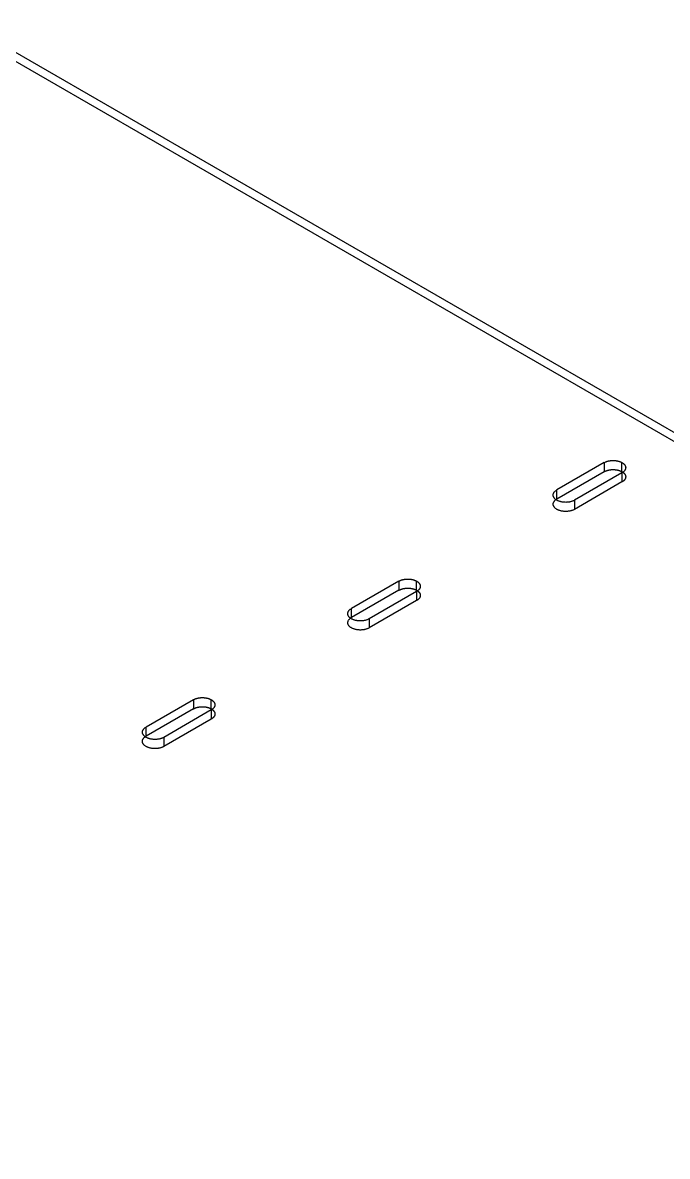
# Model space of a CAD drawing. Header units: inches. Extents: x 4 to 268, y 4 to 172.
# Drawn here: x 86.54 to 91.48, y 26.21 to 34.89 of the extents above; entities that cross this region are included whole.
import ezdxf

# ---------------------------------------------------------------- set-up
doc = ezdxf.new("R2010")
doc.units = ezdxf.units.IN
doc.header["$MEASUREMENT"] = 0

msp = doc.modelspace()

# ---------------------------------------------------------------- linework, layer by layer
at = {"layer": 'OUTLINE'}
for p, q in [((86.0963, 34.8889), (101.9302, 25.7469)), ((86.0963, 34.8191), (101.9302, 25.6771)), ((90.9948, 31.5212), (90.632, 31.3117)), ((90.9948, 31.5212), (90.9965, 31.5221)), ((90.9948, 31.5212), (90.9948, 31.4514)), ((90.9965, 31.5221), (90.9983, 31.5231)), ((90.9983, 31.5231), (91, 31.524)), ((91, 31.524), (91.0018, 31.5248)), ((91.0018, 31.5248), (91.0037, 31.5257)), ((91.0037, 31.5257), (91.0056, 31.5265)), ((91.0056, 31.5265), (91.0075, 31.5273)), ((91.0075, 31.5273), (91.0094, 31.5281)), ((91.0094, 31.5281), (91.0114, 31.5288)), ((91.0114, 31.5288), (91.0134, 31.5295)), ((91.0134, 31.5295), (91.0154, 31.5302)), ((91.0154, 31.5302), (91.0175, 31.5309)), ((91.0175, 31.5309), (91.0196, 31.5315)), ((91.0196, 31.5315), (91.0217, 31.5321)), ((91.0217, 31.5321), (91.0239, 31.5327)), ((91.0239, 31.5327), (91.026, 31.5332)), ((91.026, 31.5332), (91.0282, 31.5337)), ((91.0282, 31.5337), (91.0304, 31.5342)), ((91.0304, 31.5342), (91.0327, 31.5346)), ((91.0327, 31.5346), (91.0349, 31.5351)), ((91.0349, 31.5351), (91.0372, 31.5354)), ((91.0372, 31.5354), (91.0395, 31.5358)), ((91.0395, 31.5358), (91.0418, 31.5361)), ((91.0418, 31.5361), (91.0441, 31.5364)), ((91.0441, 31.5364), (91.0464, 31.5366)), ((91.0464, 31.5366), (91.0487, 31.5368)), ((91.0487, 31.5368), (91.0511, 31.537)), ((91.0511, 31.537), (91.0534, 31.5372)), ((91.0534, 31.5372), (91.0558, 31.5373)), ((91.0558, 31.5373), (91.0581, 31.5374)), ((91.0581, 31.5374), (91.0605, 31.5374)), ((91.0605, 31.5374), (91.0629, 31.5374)), ((91.0629, 31.5374), (91.0652, 31.5374)), ((91.0652, 31.5374), (91.0676, 31.5374)), ((91.0676, 31.5374), (91.0699, 31.5373)), ((91.0699, 31.5373), (91.0723, 31.5372)), ((91.0723, 31.5372), (91.0746, 31.537)), ((91.0746, 31.537), (91.077, 31.5368)), ((91.077, 31.5368), (91.0793, 31.5366)), ((91.0793, 31.5366), (91.0816, 31.5364)), ((91.0816, 31.5364), (91.0839, 31.5361)), ((91.0839, 31.5361), (91.0862, 31.5358)), ((91.0862, 31.5358), (91.0885, 31.5354)), ((91.0885, 31.5354), (91.0908, 31.5351)), ((91.0908, 31.5351), (91.093, 31.5346)), ((91.093, 31.5346), (91.0953, 31.5342)), ((91.0953, 31.5342), (91.0975, 31.5337)), ((91.0975, 31.5337), (91.0997, 31.5332)), ((91.0997, 31.5332), (91.1018, 31.5327)), ((91.1018, 31.5327), (91.104, 31.5321)), ((91.104, 31.5321), (91.1061, 31.5315)), ((91.1061, 31.5315), (91.1082, 31.5309)), ((91.1082, 31.5309), (91.1103, 31.5302)), ((91.1103, 31.5302), (91.1123, 31.5295)), ((91.1123, 31.5295), (91.1143, 31.5288)), ((91.1143, 31.5288), (91.1163, 31.5281)), ((91.1163, 31.5281), (91.1183, 31.5273)), ((91.1183, 31.5273), (91.1202, 31.5265)), ((91.1202, 31.5265), (91.122, 31.5257)), ((91.122, 31.5257), (91.1239, 31.5248)), ((91.1239, 31.5248), (91.1257, 31.524)), ((91.1257, 31.524), (91.1275, 31.5231)), ((91.1275, 31.5231), (91.1292, 31.5221)), ((91.1292, 31.5221), (91.1309, 31.5212)), ((91.1309, 31.4514), (91.1309, 31.5212)), ((91.1309, 31.5212), (91.1325, 31.5202)), ((91.1325, 31.5202), (91.1341, 31.5192)), ((91.1341, 31.5192), (91.1357, 31.5182)), ((91.1357, 31.5182), (91.1372, 31.5171)), ((91.1372, 31.5171), (91.1387, 31.5161)), ((91.1387, 31.5161), (91.1401, 31.515)), ((91.1401, 31.515), (91.1415, 31.5139)), ((91.1415, 31.5139), (91.1428, 31.5128)), ((91.1428, 31.5128), (91.1441, 31.5116)), ((91.1441, 31.5116), (91.1454, 31.5105)), ((91.1454, 31.5105), (91.1466, 31.5093)), ((91.1466, 31.5093), (91.1477, 31.5081)), ((91.1477, 31.5081), (91.1488, 31.5069)), ((91.1488, 31.5069), (91.1498, 31.5057)), ((91.1498, 31.5057), (91.1508, 31.5044)), ((91.1508, 31.5044), (91.1517, 31.5032)), ((90.9948, 31.4514), (90.632, 31.2419)), ((91.1309, 31.4426), (90.7681, 31.2332)), ((90.9948, 31.4514), (90.9965, 31.4523)), ((90.9965, 31.4523), (90.9983, 31.4532)), ((90.9983, 31.4532), (91, 31.4541)), ((91, 31.4541), (91.0018, 31.455)), ((91.0018, 31.455), (91.0037, 31.4559)), ((91.0037, 31.4559), (91.0056, 31.4567)), ((91.0056, 31.4567), (91.0075, 31.4575)), ((91.0075, 31.4575), (91.0094, 31.4583)), ((91.0094, 31.4583), (91.0114, 31.459)), ((91.0114, 31.459), (91.0134, 31.4597)), ((91.0134, 31.4597), (91.0154, 31.4604)), ((91.0154, 31.4604), (91.0175, 31.4611)), ((91.0175, 31.4611), (91.0196, 31.4617)), ((91.0196, 31.4617), (91.0217, 31.4623)), ((91.0217, 31.4623), (91.0239, 31.4629)), ((91.0239, 31.4629), (91.026, 31.4634)), ((91.026, 31.4634), (91.0282, 31.4639)), ((91.0282, 31.4639), (91.0304, 31.4644)), ((91.0304, 31.4644), (91.0327, 31.4648)), ((91.0327, 31.4648), (91.0349, 31.4652)), ((91.0349, 31.4652), (91.0372, 31.4656)), ((91.0372, 31.4656), (91.0395, 31.466)), ((91.0395, 31.466), (91.0418, 31.4663)), ((91.0418, 31.4663), (91.0441, 31.4666)), ((91.0441, 31.4666), (91.0464, 31.4668)), ((91.0464, 31.4668), (91.0487, 31.467)), ((91.0487, 31.467), (91.0511, 31.4672)), ((91.0511, 31.4672), (91.0534, 31.4674)), ((91.0534, 31.4674), (91.0558, 31.4675)), ((91.0558, 31.4675), (91.0581, 31.4676)), ((91.0581, 31.4676), (91.0605, 31.4676)), ((91.0605, 31.4676), (91.0629, 31.4676)), ((91.0629, 31.4676), (91.0652, 31.4676)), ((91.0652, 31.4676), (91.0676, 31.4676)), ((91.0676, 31.4676), (91.0699, 31.4675)), ((91.0699, 31.4675), (91.0723, 31.4674)), ((91.0723, 31.4674), (91.0746, 31.4672)), ((91.0746, 31.4672), (91.077, 31.467)), ((91.077, 31.467), (91.0793, 31.4668)), ((91.0793, 31.4668), (91.0816, 31.4666)), ((91.0816, 31.4666), (91.0839, 31.4663)), ((91.0839, 31.4663), (91.0862, 31.466)), ((91.0862, 31.466), (91.0885, 31.4656)), ((91.0885, 31.4656), (91.0908, 31.4652)), ((91.0908, 31.4652), (91.093, 31.4648)), ((91.093, 31.4648), (91.0953, 31.4644)), ((91.0953, 31.4644), (91.0975, 31.4639)), ((91.0975, 31.4639), (91.0997, 31.4634)), ((91.0997, 31.4634), (91.1018, 31.4629)), ((91.1018, 31.4629), (91.104, 31.4623)), ((91.104, 31.4623), (91.1061, 31.4617)), ((91.1061, 31.4617), (91.1082, 31.4611)), ((91.1082, 31.4611), (91.1103, 31.4604)), ((91.1103, 31.4604), (91.1123, 31.4597)), ((91.1123, 31.4597), (91.1143, 31.459)), ((91.1143, 31.459), (91.1163, 31.4583)), ((91.1163, 31.4583), (91.1183, 31.4575)), ((91.1183, 31.4575), (91.1202, 31.4567)), ((91.1202, 31.4567), (91.122, 31.4559)), ((91.122, 31.4559), (91.1239, 31.455)), ((91.1239, 31.455), (91.1257, 31.4541)), ((91.1257, 31.4541), (91.1275, 31.4532)), ((91.1275, 31.4532), (91.1292, 31.4523)), ((91.1292, 31.4523), (91.1309, 31.4514)), ((91.1309, 31.4514), (91.1325, 31.4504)), ((91.1325, 31.4436), (91.1309, 31.4426)), ((91.1309, 31.4426), (91.1309, 31.3728)), ((91.1325, 31.4504), (91.1341, 31.4494)), ((91.1341, 31.4446), (91.1325, 31.4436)), ((91.1341, 31.4494), (91.1357, 31.4484)), ((91.1357, 31.4456), (91.1341, 31.4446)), ((91.1357, 31.4484), (91.1372, 31.4473)), ((91.1372, 31.4467), (91.1357, 31.4456)), ((91.1387, 31.4477), (91.1372, 31.4467)), ((91.1372, 31.4473), (91.1387, 31.4463)), ((91.1401, 31.4488), (91.1387, 31.4477)), ((91.1387, 31.4463), (91.1401, 31.4452)), ((91.1415, 31.4499), (91.1401, 31.4488)), ((91.1401, 31.4452), (91.1415, 31.4441)), ((91.1428, 31.451), (91.1415, 31.4499)), ((91.1415, 31.4441), (91.1428, 31.4429)), ((91.1441, 31.4522), (91.1428, 31.451)), ((91.1428, 31.4429), (91.1441, 31.4418)), ((91.1454, 31.4533), (91.1441, 31.4522)), ((91.1441, 31.4418), (91.1454, 31.4406)), ((91.1466, 31.4545), (91.1454, 31.4533)), ((91.1454, 31.4406), (91.1466, 31.4395)), ((91.1477, 31.4557), (91.1466, 31.4545)), ((91.1466, 31.4395), (91.1477, 31.4383)), ((91.1488, 31.4569), (91.1477, 31.4557)), ((91.1477, 31.4383), (91.1488, 31.4371)), ((91.1498, 31.4582), (91.1488, 31.4569)), ((91.1488, 31.4371), (91.1498, 31.4358)), ((91.1508, 31.4594), (91.1498, 31.4582)), ((91.1498, 31.4358), (91.1508, 31.4346)), ((91.1517, 31.4606), (91.1508, 31.4594)), ((91.1508, 31.4346), (91.1517, 31.4333)), ((91.1517, 31.5032), (91.1526, 31.5019)), ((91.1526, 31.4619), (91.1517, 31.4606)), ((91.1517, 31.4333), (91.1526, 31.4321)), ((91.1526, 31.5019), (91.1534, 31.5006)), ((91.1534, 31.4632), (91.1526, 31.4619)), ((91.1526, 31.4321), (91.1534, 31.4308)), ((91.1534, 31.5006), (91.1542, 31.4993)), ((91.1542, 31.4645), (91.1534, 31.4632)), ((91.1534, 31.4308), (91.1542, 31.4295)), ((91.1542, 31.4993), (91.1549, 31.498)), ((91.1549, 31.4658), (91.1542, 31.4645)), ((91.1542, 31.4295), (91.1549, 31.4282)), ((91.1549, 31.498), (91.1556, 31.4967)), ((91.1556, 31.4671), (91.1549, 31.4658)), ((91.1549, 31.4282), (91.1556, 31.4269)), ((91.1556, 31.4967), (91.1562, 31.4954)), ((91.1562, 31.4684), (91.1556, 31.4671)), ((91.1556, 31.4269), (91.1562, 31.4256)), ((91.1562, 31.4954), (91.1567, 31.4941)), ((91.1567, 31.4697), (91.1562, 31.4684)), ((91.1562, 31.4256), (91.1567, 31.4243)), ((91.1567, 31.4941), (91.1572, 31.4927)), ((91.1572, 31.4711), (91.1567, 31.4697)), ((91.1567, 31.4243), (91.1572, 31.4229)), ((91.1572, 31.4927), (91.1576, 31.4914)), ((91.1576, 31.4724), (91.1572, 31.4711)), ((91.1572, 31.4229), (91.1576, 31.4216)), ((91.1576, 31.4914), (91.158, 31.4901)), ((91.158, 31.4738), (91.1576, 31.4724)), ((91.1576, 31.4216), (91.158, 31.4202)), ((91.158, 31.4901), (91.1583, 31.4887)), ((91.1583, 31.4751), (91.158, 31.4738)), ((91.158, 31.4202), (91.1583, 31.4189)), ((91.1583, 31.4887), (91.1586, 31.4873)), ((91.1586, 31.4765), (91.1583, 31.4751)), ((91.1583, 31.4189), (91.1586, 31.4175)), ((91.1586, 31.4873), (91.1588, 31.486)), ((91.1588, 31.4778), (91.1586, 31.4765)), ((91.1586, 31.4175), (91.1588, 31.4162)), ((91.1588, 31.486), (91.1589, 31.4846)), ((91.1589, 31.4792), (91.1588, 31.4778)), ((91.1589, 31.4846), (91.159, 31.4833)), ((91.159, 31.4805), (91.1589, 31.4792)), ((91.159, 31.4833), (91.1591, 31.4819)), ((91.1591, 31.4819), (91.159, 31.4805)), ((91.1309, 31.3728), (90.7681, 31.1633)), ((91.1325, 31.3738), (91.1309, 31.3728)), ((91.1341, 31.3748), (91.1325, 31.3738)), ((91.1357, 31.3758), (91.1341, 31.3748)), ((91.1372, 31.3768), (91.1357, 31.3758)), ((91.1387, 31.3779), (91.1372, 31.3768)), ((91.1401, 31.379), (91.1387, 31.3779)), ((91.1415, 31.3801), (91.1401, 31.379)), ((91.1428, 31.3812), (91.1415, 31.3801)), ((91.1441, 31.3824), (91.1428, 31.3812)), ((91.1454, 31.3835), (91.1441, 31.3824)), ((91.1466, 31.3847), (91.1454, 31.3835)), ((91.1477, 31.3859), (91.1466, 31.3847)), ((91.1488, 31.3871), (91.1477, 31.3859)), ((91.1498, 31.3883), (91.1488, 31.3871)), ((91.1508, 31.3896), (91.1498, 31.3883)), ((91.1517, 31.3908), (91.1508, 31.3896)), ((91.1526, 31.3921), (91.1517, 31.3908)), ((91.1534, 31.3934), (91.1526, 31.3921)), ((91.1542, 31.3947), (91.1534, 31.3934)), ((91.1549, 31.396), (91.1542, 31.3947)), ((91.1556, 31.3973), (91.1549, 31.396)), ((91.1562, 31.3986), (91.1556, 31.3973)), ((91.1567, 31.3999), (91.1562, 31.3986)), ((91.1572, 31.4012), (91.1567, 31.3999)), ((91.1576, 31.4026), (91.1572, 31.4012)), ((91.158, 31.4039), (91.1576, 31.4026)), ((91.1583, 31.4053), (91.158, 31.4039)), ((91.1586, 31.4066), (91.1583, 31.4053)), ((91.1588, 31.408), (91.1586, 31.4066)), ((91.1588, 31.4162), (91.1589, 31.4148)), ((91.1589, 31.4094), (91.1588, 31.408)), ((91.1589, 31.4148), (91.159, 31.4134)), ((91.159, 31.4107), (91.1589, 31.4094)), ((91.159, 31.4134), (91.1591, 31.4121)), ((91.1591, 31.4121), (91.159, 31.4107)), ((90.6039, 31.2724), (90.604, 31.2752)), ((90.604, 31.2697), (90.6039, 31.2724)), ((90.604, 31.2752), (90.6043, 31.2779)), ((90.6043, 31.267), (90.604, 31.2697)), ((90.6043, 31.2779), (90.6049, 31.2806)), ((90.6049, 31.2643), (90.6043, 31.267)), ((90.6049, 31.2806), (90.6057, 31.2833)), ((90.6057, 31.2616), (90.6049, 31.2643)), ((90.6057, 31.2833), (90.6067, 31.2859)), ((90.6067, 31.2589), (90.6057, 31.2616)), ((90.6067, 31.2859), (90.608, 31.2886)), ((90.608, 31.2563), (90.6067, 31.2589)), ((90.608, 31.2886), (90.6095, 31.2911)), ((90.6095, 31.2537), (90.608, 31.2563)), ((90.6095, 31.2911), (90.6112, 31.2937)), ((90.6112, 31.2512), (90.6095, 31.2537)), ((90.6112, 31.2937), (90.6131, 31.2962)), ((90.6131, 31.2487), (90.6112, 31.2512)), ((90.6131, 31.2962), (90.6152, 31.2986)), ((90.6152, 31.2463), (90.6131, 31.2487)), ((90.6152, 31.2986), (90.6175, 31.301)), ((90.6175, 31.2439), (90.6152, 31.2463)), ((90.6175, 31.301), (90.6201, 31.3033)), ((90.6201, 31.2416), (90.6175, 31.2439)), ((90.6201, 31.3033), (90.6228, 31.3055)), ((90.6228, 31.3055), (90.6257, 31.3077)), ((90.6257, 31.3077), (90.6288, 31.3097)), ((90.6288, 31.3097), (90.632, 31.3117)), ((90.632, 31.2419), (90.632, 31.3117)), ((90.6039, 31.2026), (90.604, 31.2053)), ((90.604, 31.1999), (90.6039, 31.2026)), ((90.604, 31.2053), (90.6043, 31.2081)), ((90.6043, 31.1972), (90.604, 31.1999)), ((90.6043, 31.2081), (90.6049, 31.2108)), ((90.6049, 31.1945), (90.6043, 31.1972)), ((90.6049, 31.2108), (90.6057, 31.2135)), ((90.6057, 31.1918), (90.6049, 31.1945)), ((90.6057, 31.2135), (90.6067, 31.2161)), ((90.6067, 31.1891), (90.6057, 31.1918)), ((90.6067, 31.2161), (90.608, 31.2187)), ((90.608, 31.1865), (90.6067, 31.1891)), ((90.608, 31.2187), (90.6095, 31.2213)), ((90.6095, 31.1839), (90.608, 31.1865)), ((90.6095, 31.2213), (90.6112, 31.2239)), ((90.6112, 31.1814), (90.6095, 31.1839)), ((90.6112, 31.2239), (90.6131, 31.2264)), ((90.6131, 31.1789), (90.6112, 31.1814)), ((90.6131, 31.2264), (90.6152, 31.2288)), ((90.6152, 31.1764), (90.6131, 31.1789)), ((90.6152, 31.2288), (90.6175, 31.2312)), ((90.6175, 31.1741), (90.6152, 31.1764)), ((90.6175, 31.2312), (90.6201, 31.2335)), ((90.6201, 31.1718), (90.6175, 31.1741)), ((90.6228, 31.2393), (90.6201, 31.2416)), ((90.6201, 31.2335), (90.6228, 31.2357)), ((90.6228, 31.1695), (90.6201, 31.1718)), ((90.6257, 31.2372), (90.6228, 31.2393)), ((90.6228, 31.2357), (90.6257, 31.2379)), ((90.6257, 31.1674), (90.6228, 31.1695)), ((90.6257, 31.2379), (90.6288, 31.2399)), ((90.6288, 31.2351), (90.6257, 31.2372)), ((90.6288, 31.1653), (90.6257, 31.1674)), ((90.6288, 31.2399), (90.632, 31.2419)), ((90.632, 31.2332), (90.6288, 31.2351)), ((90.632, 31.1633), (90.6288, 31.1653)), ((90.6355, 31.2313), (90.632, 31.2332)), ((90.6355, 31.1615), (90.632, 31.1633)), ((90.639, 31.2295), (90.6355, 31.2313)), ((90.639, 31.1597), (90.6355, 31.1615)), ((90.6428, 31.2278), (90.639, 31.2295)), ((90.6428, 31.158), (90.639, 31.1597)), ((90.6466, 31.2263), (90.6428, 31.2278)), ((90.6466, 31.1564), (90.6428, 31.158)), ((90.6506, 31.2248), (90.6466, 31.2263)), ((90.6506, 31.155), (90.6466, 31.1564)), ((90.6547, 31.2235), (90.6506, 31.2248)), ((90.6589, 31.2222), (90.6547, 31.2235)), ((90.6632, 31.2211), (90.6589, 31.2222)), ((90.6677, 31.2201), (90.6632, 31.2211)), ((90.6721, 31.2193), (90.6677, 31.2201)), ((90.6767, 31.2186), (90.6721, 31.2193)), ((90.6813, 31.218), (90.6767, 31.2186)), ((90.6859, 31.2175), (90.6813, 31.218)), ((90.6906, 31.2172), (90.6859, 31.2175)), ((90.6953, 31.217), (90.6906, 31.2172)), ((90.7001, 31.2169), (90.6953, 31.217)), ((90.7048, 31.217), (90.7001, 31.2169)), ((90.7095, 31.2172), (90.7048, 31.217)), ((90.7142, 31.2175), (90.7095, 31.2172)), ((90.7188, 31.218), (90.7142, 31.2175)), ((90.7234, 31.2186), (90.7188, 31.218)), ((90.728, 31.2193), (90.7234, 31.2186)), ((90.7325, 31.2201), (90.728, 31.2193)), ((90.7369, 31.2211), (90.7325, 31.2201)), ((90.7412, 31.2222), (90.7369, 31.2211)), ((90.7454, 31.2235), (90.7412, 31.2222)), ((90.7495, 31.2248), (90.7454, 31.2235)), ((90.7535, 31.2263), (90.7495, 31.2248)), ((90.7535, 31.1564), (90.7495, 31.155)), ((90.7574, 31.2278), (90.7535, 31.2263)), ((90.7574, 31.158), (90.7535, 31.1564)), ((90.7611, 31.2295), (90.7574, 31.2278)), ((90.7611, 31.1597), (90.7574, 31.158)), ((90.7647, 31.2313), (90.7611, 31.2295)), ((90.7647, 31.1615), (90.7611, 31.1597)), ((90.7681, 31.2332), (90.7647, 31.2313)), ((90.7681, 31.1633), (90.7647, 31.1615)), ((90.7681, 31.2332), (90.7681, 31.1633)), ((90.6547, 31.1536), (90.6506, 31.155)), ((90.6589, 31.1524), (90.6547, 31.1536)), ((90.6632, 31.1513), (90.6589, 31.1524)), ((90.6677, 31.1503), (90.6632, 31.1513)), ((90.6721, 31.1495), (90.6677, 31.1503)), ((90.6767, 31.1487), (90.6721, 31.1495)), ((90.6813, 31.1481), (90.6767, 31.1487)), ((90.6859, 31.1477), (90.6813, 31.1481)), ((90.6906, 31.1473), (90.6859, 31.1477)), ((90.6953, 31.1471), (90.6906, 31.1473)), ((90.7001, 31.1471), (90.6953, 31.1471)), ((90.7048, 31.1471), (90.7001, 31.1471)), ((90.7095, 31.1473), (90.7048, 31.1471)), ((90.7142, 31.1477), (90.7095, 31.1473)), ((90.7188, 31.1481), (90.7142, 31.1477)), ((90.7234, 31.1487), (90.7188, 31.1481)), ((90.728, 31.1495), (90.7234, 31.1487)), ((90.7325, 31.1503), (90.728, 31.1495)), ((90.7369, 31.1513), (90.7325, 31.1503)), ((90.7412, 31.1524), (90.7369, 31.1513)), ((90.7454, 31.1536), (90.7412, 31.1524)), ((90.7495, 31.155), (90.7454, 31.1536)), ((89.4227, 30.6135), (89.0599, 30.404)), ((89.4227, 30.6135), (89.4244, 30.6144)), ((89.4227, 30.6135), (89.4227, 30.5437)), ((89.4244, 30.6144), (89.4261, 30.6154)), ((89.4261, 30.6154), (89.4279, 30.6163)), ((89.4279, 30.6163), (89.4297, 30.6171)), ((89.4297, 30.6171), (89.4316, 30.618)), ((89.4316, 30.618), (89.4334, 30.6188)), ((89.4316, 30.5482), (89.4334, 30.549)), ((89.4334, 30.6188), (89.4353, 30.6196)), ((89.4334, 30.549), (89.4353, 30.5498)), ((89.4353, 30.6196), (89.4373, 30.6204)), ((89.4353, 30.5498), (89.4373, 30.5506)), ((89.4373, 30.6204), (89.4393, 30.6211)), ((89.4373, 30.5506), (89.4393, 30.5513)), ((89.4393, 30.6211), (89.4413, 30.6219)), ((89.4393, 30.5513), (89.4413, 30.552)), ((89.4413, 30.6219), (89.4433, 30.6225)), ((89.4413, 30.552), (89.4433, 30.5527)), ((89.4433, 30.6225), (89.4454, 30.6232)), ((89.4433, 30.5527), (89.4454, 30.5534)), ((89.4454, 30.6232), (89.4475, 30.6238)), ((89.4454, 30.5534), (89.4475, 30.554)), ((89.4475, 30.6238), (89.4496, 30.6244)), ((89.4475, 30.554), (89.4496, 30.5546)), ((89.4496, 30.6244), (89.4518, 30.625)), ((89.4496, 30.5546), (89.4518, 30.5552)), ((89.4518, 30.625), (89.4539, 30.6255)), ((89.4518, 30.5552), (89.4539, 30.5557)), ((89.4539, 30.6255), (89.4561, 30.626)), ((89.4539, 30.5557), (89.4561, 30.5562)), ((89.4561, 30.626), (89.4583, 30.6265)), ((89.4561, 30.5562), (89.4583, 30.5567)), ((89.4583, 30.6265), (89.4606, 30.627)), ((89.4583, 30.5567), (89.4606, 30.5571)), ((89.4606, 30.627), (89.4628, 30.6274)), ((89.4606, 30.5571), (89.4628, 30.5575)), ((89.4628, 30.6274), (89.4651, 30.6277)), ((89.4628, 30.5575), (89.4651, 30.5579)), ((89.4651, 30.6277), (89.4674, 30.6281)), ((89.4651, 30.5579), (89.4674, 30.5583)), ((89.4674, 30.6281), (89.4697, 30.6284)), ((89.4674, 30.5583), (89.4697, 30.5586)), ((89.4697, 30.6284), (89.472, 30.6287)), ((89.4697, 30.5586), (89.472, 30.5589)), ((89.472, 30.6287), (89.4743, 30.6289)), ((89.472, 30.5589), (89.4743, 30.5591)), ((89.4743, 30.6289), (89.4766, 30.6292)), ((89.4743, 30.5591), (89.4766, 30.5593)), ((89.4766, 30.6292), (89.479, 30.6293)), ((89.4766, 30.5593), (89.479, 30.5595)), ((89.479, 30.6293), (89.4813, 30.6295)), ((89.479, 30.5595), (89.4813, 30.5597)), ((89.4813, 30.6295), (89.4837, 30.6296)), ((89.4813, 30.5597), (89.4837, 30.5598)), ((89.4837, 30.6296), (89.486, 30.6297)), ((89.4837, 30.5598), (89.486, 30.5599)), ((89.486, 30.6297), (89.4884, 30.6297)), ((89.486, 30.5599), (89.4884, 30.5599)), ((89.4884, 30.6297), (89.4907, 30.6298)), ((89.4884, 30.5599), (89.4907, 30.5599)), ((89.4907, 30.6298), (89.4931, 30.6297)), ((89.4907, 30.5599), (89.4931, 30.5599)), ((89.4931, 30.6297), (89.4955, 30.6297)), ((89.4931, 30.5599), (89.4955, 30.5599)), ((89.4955, 30.6297), (89.4978, 30.6296)), ((89.4955, 30.5599), (89.4978, 30.5598)), ((89.4978, 30.6296), (89.5002, 30.6295)), ((89.4978, 30.5598), (89.5002, 30.5597)), ((89.5002, 30.6295), (89.5025, 30.6293)), ((89.5002, 30.5597), (89.5025, 30.5595)), ((89.5025, 30.6293), (89.5049, 30.6292)), ((89.5025, 30.5595), (89.5049, 30.5593)), ((89.5049, 30.6292), (89.5072, 30.6289)), ((89.5049, 30.5593), (89.5072, 30.5591)), ((89.5072, 30.6289), (89.5095, 30.6287)), ((89.5072, 30.5591), (89.5095, 30.5589)), ((89.5095, 30.6287), (89.5118, 30.6284)), ((89.5095, 30.5589), (89.5118, 30.5586)), ((89.5118, 30.6284), (89.5141, 30.6281)), ((89.5118, 30.5586), (89.5141, 30.5583)), ((89.5141, 30.6281), (89.5164, 30.6277)), ((89.5141, 30.5583), (89.5164, 30.5579)), ((89.5164, 30.6277), (89.5187, 30.6274)), ((89.5164, 30.5579), (89.5187, 30.5575)), ((89.5187, 30.6274), (89.5209, 30.627)), ((89.5187, 30.5575), (89.5209, 30.5571)), ((89.5209, 30.627), (89.5231, 30.6265)), ((89.5209, 30.5571), (89.5231, 30.5567)), ((89.5231, 30.6265), (89.5254, 30.626)), ((89.5231, 30.5567), (89.5254, 30.5562)), ((89.5254, 30.626), (89.5276, 30.6255)), ((89.5254, 30.5562), (89.5276, 30.5557)), ((89.5276, 30.6255), (89.5297, 30.625)), ((89.5276, 30.5557), (89.5297, 30.5552)), ((89.5297, 30.625), (89.5319, 30.6244)), ((89.5297, 30.5552), (89.5319, 30.5546)), ((89.5319, 30.6244), (89.534, 30.6238)), ((89.5319, 30.5546), (89.534, 30.554)), ((89.534, 30.6238), (89.5361, 30.6232)), ((89.534, 30.554), (89.5361, 30.5534)), ((89.5361, 30.6232), (89.5382, 30.6225)), ((89.5361, 30.5534), (89.5382, 30.5527)), ((89.5382, 30.6225), (89.5402, 30.6219)), ((89.5382, 30.5527), (89.5402, 30.552)), ((89.5402, 30.6219), (89.5422, 30.6211)), ((89.5402, 30.552), (89.5422, 30.5513)), ((89.5422, 30.6211), (89.5442, 30.6204)), ((89.5422, 30.5513), (89.5442, 30.5506)), ((89.5442, 30.6204), (89.5461, 30.6196)), ((89.5442, 30.5506), (89.5461, 30.5498)), ((89.5461, 30.6196), (89.548, 30.6188)), ((89.5461, 30.5498), (89.548, 30.549)), ((89.548, 30.6188), (89.5499, 30.618)), ((89.548, 30.549), (89.5499, 30.5482)), ((89.5499, 30.618), (89.5518, 30.6171)), ((89.5518, 30.6171), (89.5536, 30.6163)), ((89.5536, 30.6163), (89.5553, 30.6154)), ((89.5553, 30.6154), (89.5571, 30.6144)), ((89.5571, 30.6144), (89.5588, 30.6135)), ((89.5588, 30.6135), (89.5604, 30.6125)), ((89.5588, 30.5437), (89.5588, 30.6135)), ((89.5604, 30.6125), (89.562, 30.6115)), ((89.562, 30.6115), (89.5636, 30.6105)), ((89.5636, 30.6105), (89.5651, 30.6095)), ((89.5651, 30.6095), (89.5666, 30.6084)), ((89.5666, 30.6084), (89.568, 30.6073)), ((89.568, 30.6073), (89.5694, 30.6062)), ((89.5694, 30.6062), (89.5707, 30.6051)), ((89.5707, 30.6051), (89.572, 30.6039)), ((89.572, 30.6039), (89.5733, 30.6028)), ((89.5733, 30.6028), (89.5744, 30.6016)), ((89.5744, 30.6016), (89.5756, 30.6004)), ((89.5756, 30.6004), (89.5767, 30.5992)), ((89.5767, 30.5492), (89.5756, 30.548)), ((89.5767, 30.5992), (89.5777, 30.598)), ((89.5777, 30.5505), (89.5767, 30.5492)), ((89.5777, 30.598), (89.5787, 30.5967)), ((89.5787, 30.5517), (89.5777, 30.5505)), ((89.5787, 30.5967), (89.5796, 30.5955)), ((89.5796, 30.553), (89.5787, 30.5517)), ((89.5796, 30.5955), (89.5805, 30.5942)), ((89.5805, 30.5542), (89.5796, 30.553)), ((89.5805, 30.5942), (89.5813, 30.5929)), ((89.5813, 30.5555), (89.5805, 30.5542)), ((89.5813, 30.5929), (89.5821, 30.5916)), ((89.5821, 30.5568), (89.5813, 30.5555)), ((89.5821, 30.5916), (89.5828, 30.5903)), ((89.5828, 30.5581), (89.5821, 30.5568)), ((89.5828, 30.5903), (89.5835, 30.589)), ((89.5835, 30.5594), (89.5828, 30.5581)), ((89.5835, 30.589), (89.5841, 30.5877)), ((89.5841, 30.5607), (89.5835, 30.5594)), ((89.5841, 30.5877), (89.5846, 30.5864)), ((89.5846, 30.562), (89.5841, 30.5607)), ((89.5846, 30.5864), (89.5851, 30.585)), ((89.5851, 30.5634), (89.5846, 30.562)), ((89.5851, 30.585), (89.5855, 30.5837)), ((89.5855, 30.5647), (89.5851, 30.5634)), ((89.5855, 30.5837), (89.5859, 30.5824)), ((89.5859, 30.5661), (89.5855, 30.5647)), ((89.5859, 30.5824), (89.5862, 30.581)), ((89.5862, 30.5674), (89.5859, 30.5661)), ((89.5862, 30.581), (89.5865, 30.5797)), ((89.5865, 30.5688), (89.5862, 30.5674)), ((89.5865, 30.5797), (89.5867, 30.5783)), ((89.5867, 30.5701), (89.5865, 30.5688)), ((89.5867, 30.5783), (89.5868, 30.5769)), ((89.5868, 30.5715), (89.5867, 30.5701)), ((89.5868, 30.5769), (89.5869, 30.5756)), ((89.5869, 30.5729), (89.5868, 30.5715)), ((89.5869, 30.5756), (89.5869, 30.5742)), ((89.5869, 30.5742), (89.5869, 30.5729)), ((89.4227, 30.5437), (89.0599, 30.3342)), ((89.5588, 30.5349), (89.196, 30.3255)), ((89.5588, 30.4651), (89.196, 30.2557)), ((89.4227, 30.5437), (89.4244, 30.5446)), ((89.4244, 30.5446), (89.4261, 30.5455)), ((89.4261, 30.5455), (89.4279, 30.5464)), ((89.4279, 30.5464), (89.4297, 30.5473)), ((89.4297, 30.5473), (89.4316, 30.5482)), ((89.5499, 30.5482), (89.5518, 30.5473)), ((89.5518, 30.5473), (89.5536, 30.5464)), ((89.5536, 30.5464), (89.5553, 30.5455)), ((89.5553, 30.5455), (89.5571, 30.5446)), ((89.5571, 30.5446), (89.5588, 30.5437)), ((89.5588, 30.5437), (89.5604, 30.5427)), ((89.5604, 30.5359), (89.5588, 30.5349)), ((89.5588, 30.5349), (89.5588, 30.4651)), ((89.5604, 30.4661), (89.5588, 30.4651)), ((89.5604, 30.5427), (89.562, 30.5417)), ((89.562, 30.5369), (89.5604, 30.5359)), ((89.562, 30.4671), (89.5604, 30.4661)), ((89.562, 30.5417), (89.5636, 30.5407)), ((89.5636, 30.5379), (89.562, 30.5369)), ((89.5636, 30.4681), (89.562, 30.4671)), ((89.5636, 30.5407), (89.5651, 30.5396)), ((89.5651, 30.539), (89.5636, 30.5379)), ((89.5651, 30.4692), (89.5636, 30.4681)), ((89.5666, 30.54), (89.5651, 30.539)), ((89.5651, 30.5396), (89.5666, 30.5386)), ((89.5666, 30.4702), (89.5651, 30.4692)), ((89.568, 30.5411), (89.5666, 30.54)), ((89.5666, 30.5386), (89.568, 30.5375)), ((89.568, 30.4713), (89.5666, 30.4702)), ((89.5694, 30.5422), (89.568, 30.5411)), ((89.568, 30.5375), (89.5694, 30.5364)), ((89.5694, 30.4724), (89.568, 30.4713)), ((89.5707, 30.5434), (89.5694, 30.5422)), ((89.5694, 30.5364), (89.5707, 30.5352)), ((89.5707, 30.4735), (89.5694, 30.4724)), ((89.572, 30.5445), (89.5707, 30.5434)), ((89.5707, 30.5352), (89.572, 30.5341)), ((89.572, 30.4747), (89.5707, 30.4735)), ((89.5733, 30.5457), (89.572, 30.5445)), ((89.572, 30.5341), (89.5733, 30.5329)), ((89.5733, 30.4758), (89.572, 30.4747)), ((89.5744, 30.5468), (89.5733, 30.5457)), ((89.5733, 30.5329), (89.5744, 30.5318)), ((89.5744, 30.477), (89.5733, 30.4758)), ((89.5756, 30.548), (89.5744, 30.5468)), ((89.5744, 30.5318), (89.5756, 30.5306)), ((89.5756, 30.4782), (89.5744, 30.477)), ((89.5756, 30.5306), (89.5767, 30.5294)), ((89.5767, 30.4794), (89.5756, 30.4782)), ((89.5767, 30.5294), (89.5777, 30.5281)), ((89.5777, 30.4806), (89.5767, 30.4794)), ((89.5777, 30.5281), (89.5787, 30.5269)), ((89.5787, 30.4819), (89.5777, 30.4806)), ((89.5787, 30.5269), (89.5796, 30.5256)), ((89.5796, 30.4831), (89.5787, 30.4819)), ((89.5796, 30.5256), (89.5805, 30.5244)), ((89.5805, 30.4844), (89.5796, 30.4831)), ((89.5805, 30.5244), (89.5813, 30.5231)), ((89.5813, 30.4857), (89.5805, 30.4844)), ((89.5813, 30.5231), (89.5821, 30.5218)), ((89.5821, 30.487), (89.5813, 30.4857)), ((89.5821, 30.5218), (89.5828, 30.5205)), ((89.5828, 30.4883), (89.5821, 30.487)), ((89.5828, 30.5205), (89.5835, 30.5192)), ((89.5835, 30.4896), (89.5828, 30.4883)), ((89.5835, 30.5192), (89.5841, 30.5179)), ((89.5841, 30.4909), (89.5835, 30.4896)), ((89.5841, 30.5179), (89.5846, 30.5166)), ((89.5846, 30.4922), (89.5841, 30.4909)), ((89.5846, 30.5166), (89.5851, 30.5152)), ((89.5851, 30.4936), (89.5846, 30.4922)), ((89.5851, 30.5152), (89.5855, 30.5139)), ((89.5855, 30.4949), (89.5851, 30.4936)), ((89.5855, 30.5139), (89.5859, 30.5125)), ((89.5859, 30.4962), (89.5855, 30.4949)), ((89.5859, 30.5125), (89.5862, 30.5112)), ((89.5862, 30.4976), (89.5859, 30.4962)), ((89.5862, 30.5112), (89.5865, 30.5098)), ((89.5865, 30.4989), (89.5862, 30.4976)), ((89.5865, 30.5098), (89.5867, 30.5085)), ((89.5867, 30.5003), (89.5865, 30.4989)), ((89.5867, 30.5085), (89.5868, 30.5071)), ((89.5868, 30.5017), (89.5867, 30.5003)), ((89.5868, 30.5071), (89.5869, 30.5058)), ((89.5869, 30.503), (89.5868, 30.5017)), ((89.5869, 30.5058), (89.5869, 30.5044)), ((89.5869, 30.5044), (89.5869, 30.503)), ((89.0328, 30.3729), (89.0336, 30.3756)), ((89.0336, 30.3756), (89.0346, 30.3782)), ((89.0346, 30.3782), (89.0359, 30.3809)), ((89.0359, 30.3809), (89.0374, 30.3835)), ((89.0374, 30.3835), (89.0391, 30.386)), ((89.0391, 30.386), (89.041, 30.3885)), ((89.041, 30.3885), (89.0431, 30.3909)), ((89.0431, 30.3909), (89.0454, 30.3933)), ((89.0454, 30.3933), (89.048, 30.3956)), ((89.048, 30.3956), (89.0507, 30.3978)), ((89.0507, 30.3978), (89.0536, 30.4)), ((89.0536, 30.4), (89.0567, 30.402)), ((89.0567, 30.402), (89.0599, 30.404)), ((89.0599, 30.3342), (89.0599, 30.404)), ((89.0317, 30.3647), (89.0319, 30.3675)), ((89.0319, 30.362), (89.0317, 30.3647)), ((89.0317, 30.2949), (89.0319, 30.2977)), ((89.0319, 30.2922), (89.0317, 30.2949)), ((89.0319, 30.3675), (89.0322, 30.3702)), ((89.0322, 30.3593), (89.0319, 30.362)), ((89.0319, 30.2977), (89.0322, 30.3004)), ((89.0322, 30.2895), (89.0319, 30.2922)), ((89.0322, 30.3702), (89.0328, 30.3729)), ((89.0328, 30.3566), (89.0322, 30.3593)), ((89.0322, 30.3004), (89.0328, 30.3031)), ((89.0328, 30.2868), (89.0322, 30.2895)), ((89.0336, 30.3539), (89.0328, 30.3566)), ((89.0328, 30.3031), (89.0336, 30.3058)), ((89.0346, 30.3513), (89.0336, 30.3539)), ((89.0336, 30.3058), (89.0346, 30.3084)), ((89.0359, 30.3486), (89.0346, 30.3513)), ((89.0346, 30.3084), (89.0359, 30.311)), ((89.0374, 30.346), (89.0359, 30.3486)), ((89.0359, 30.311), (89.0374, 30.3136)), ((89.0391, 30.3435), (89.0374, 30.346)), ((89.0374, 30.3136), (89.0391, 30.3162)), ((89.041, 30.341), (89.0391, 30.3435)), ((89.0391, 30.3162), (89.041, 30.3187)), ((89.0431, 30.3386), (89.041, 30.341)), ((89.041, 30.3187), (89.0431, 30.3211)), ((89.0454, 30.3362), (89.0431, 30.3386)), ((89.0431, 30.3211), (89.0454, 30.3235)), ((89.048, 30.3339), (89.0454, 30.3362)), ((89.0454, 30.3235), (89.048, 30.3258)), ((89.0507, 30.3317), (89.048, 30.3339)), ((89.048, 30.3258), (89.0507, 30.328)), ((89.0536, 30.3295), (89.0507, 30.3317)), ((89.0507, 30.328), (89.0536, 30.3302)), ((89.0536, 30.3302), (89.0567, 30.3322)), ((89.0567, 30.3274), (89.0536, 30.3295)), ((89.0567, 30.3322), (89.0599, 30.3342)), ((89.0599, 30.3255), (89.0567, 30.3274)), ((89.0633, 30.3236), (89.0599, 30.3255)), ((89.0669, 30.3218), (89.0633, 30.3236)), ((89.0706, 30.3201), (89.0669, 30.3218)), ((89.0745, 30.3186), (89.0706, 30.3201)), ((89.0785, 30.3171), (89.0745, 30.3186)), ((89.0826, 30.3158), (89.0785, 30.3171)), ((89.0868, 30.3145), (89.0826, 30.3158)), ((89.0911, 30.3134), (89.0868, 30.3145)), ((89.0955, 30.3125), (89.0911, 30.3134)), ((89.1, 30.3116), (89.0955, 30.3125)), ((89.1046, 30.3109), (89.1, 30.3116)), ((89.1092, 30.3103), (89.1046, 30.3109)), ((89.1138, 30.3098), (89.1092, 30.3103)), ((89.1185, 30.3095), (89.1138, 30.3098)), ((89.1232, 30.3093), (89.1185, 30.3095)), ((89.1279, 30.3092), (89.1232, 30.3093)), ((89.1327, 30.3093), (89.1279, 30.3092)), ((89.1374, 30.3095), (89.1327, 30.3093)), ((89.1421, 30.3098), (89.1374, 30.3095)), ((89.1467, 30.3103), (89.1421, 30.3098)), ((89.1513, 30.3109), (89.1467, 30.3103)), ((89.1559, 30.3116), (89.1513, 30.3109)), ((89.1604, 30.3125), (89.1559, 30.3116)), ((89.1648, 30.3134), (89.1604, 30.3125)), ((89.1691, 30.3145), (89.1648, 30.3134)), ((89.1733, 30.3158), (89.1691, 30.3145)), ((89.1774, 30.3171), (89.1733, 30.3158)), ((89.1814, 30.3186), (89.1774, 30.3171)), ((89.1853, 30.3201), (89.1814, 30.3186)), ((89.189, 30.3218), (89.1853, 30.3201)), ((89.1925, 30.3236), (89.189, 30.3218)), ((89.196, 30.3255), (89.1925, 30.3236)), ((89.196, 30.3255), (89.196, 30.2557)), ((89.0336, 30.2841), (89.0328, 30.2868)), ((89.0346, 30.2814), (89.0336, 30.2841)), ((89.0359, 30.2788), (89.0346, 30.2814)), ((89.0374, 30.2762), (89.0359, 30.2788)), ((89.0391, 30.2737), (89.0374, 30.2762)), ((89.041, 30.2712), (89.0391, 30.2737)), ((89.0431, 30.2687), (89.041, 30.2712)), ((89.0454, 30.2664), (89.0431, 30.2687)), ((89.048, 30.2641), (89.0454, 30.2664)), ((89.0507, 30.2618), (89.048, 30.2641)), ((89.0536, 30.2597), (89.0507, 30.2618)), ((89.0567, 30.2576), (89.0536, 30.2597)), ((89.0599, 30.2557), (89.0567, 30.2576)), ((89.0633, 30.2538), (89.0599, 30.2557)), ((89.0669, 30.252), (89.0633, 30.2538)), ((89.0706, 30.2503), (89.0669, 30.252)), ((89.0745, 30.2487), (89.0706, 30.2503)), ((89.0785, 30.2473), (89.0745, 30.2487)), ((89.0826, 30.2459), (89.0785, 30.2473)), ((89.0868, 30.2447), (89.0826, 30.2459)), ((89.0911, 30.2436), (89.0868, 30.2447)), ((89.0955, 30.2426), (89.0911, 30.2436)), ((89.1, 30.2418), (89.0955, 30.2426)), ((89.1046, 30.241), (89.1, 30.2418)), ((89.1092, 30.2404), (89.1046, 30.241)), ((89.1138, 30.24), (89.1092, 30.2404)), ((89.1185, 30.2396), (89.1138, 30.24)), ((89.1232, 30.2394), (89.1185, 30.2396)), ((89.1279, 30.2394), (89.1232, 30.2394)), ((89.1327, 30.2394), (89.1279, 30.2394)), ((89.1374, 30.2396), (89.1327, 30.2394)), ((89.1421, 30.24), (89.1374, 30.2396)), ((89.1467, 30.2404), (89.1421, 30.24)), ((89.1513, 30.241), (89.1467, 30.2404)), ((89.1559, 30.2418), (89.1513, 30.241)), ((89.1604, 30.2426), (89.1559, 30.2418)), ((89.1648, 30.2436), (89.1604, 30.2426)), ((89.1691, 30.2447), (89.1648, 30.2436)), ((89.1733, 30.2459), (89.1691, 30.2447)), ((89.1774, 30.2473), (89.1733, 30.2459)), ((89.1814, 30.2487), (89.1774, 30.2473)), ((89.1853, 30.2503), (89.1814, 30.2487)), ((89.189, 30.252), (89.1853, 30.2503)), ((89.1925, 30.2538), (89.189, 30.252)), ((89.196, 30.2557), (89.1925, 30.2538)), ((87.8506, 29.7058), (87.4878, 29.4963)), ((87.8506, 29.7058), (87.8523, 29.7068)), ((87.8506, 29.7058), (87.8506, 29.636)), ((87.8523, 29.7068), (87.854, 29.7077)), ((87.854, 29.7077), (87.8558, 29.7086)), ((87.8558, 29.7086), (87.8576, 29.7095)), ((87.8576, 29.7095), (87.8594, 29.7103)), ((87.8594, 29.7103), (87.8613, 29.7111)), ((87.8613, 29.7111), (87.8632, 29.7119)), ((87.8632, 29.7119), (87.8652, 29.7127)), ((87.8652, 29.7127), (87.8672, 29.7135)), ((87.8672, 29.7135), (87.8692, 29.7142)), ((87.8692, 29.7142), (87.8712, 29.7149)), ((87.8712, 29.7149), (87.8733, 29.7155)), ((87.8733, 29.7155), (87.8754, 29.7161)), ((87.8754, 29.7161), (87.8775, 29.7167)), ((87.8775, 29.7167), (87.8796, 29.7173)), ((87.8796, 29.7173), (87.8818, 29.7178)), ((87.8818, 29.7178), (87.884, 29.7183)), ((87.884, 29.7183), (87.8862, 29.7188)), ((87.8862, 29.7188), (87.8884, 29.7193)), ((87.8884, 29.7193), (87.8907, 29.7197)), ((87.8907, 29.7197), (87.893, 29.7201)), ((87.893, 29.7201), (87.8952, 29.7204)), ((87.8952, 29.7204), (87.8975, 29.7207)), ((87.8975, 29.7207), (87.8999, 29.721)), ((87.8999, 29.721), (87.9022, 29.7213)), ((87.9022, 29.7213), (87.9045, 29.7215)), ((87.9045, 29.7215), (87.9068, 29.7217)), ((87.9068, 29.7217), (87.9092, 29.7218)), ((87.9092, 29.7218), (87.9115, 29.7219)), ((87.9115, 29.7219), (87.9139, 29.722)), ((87.9139, 29.722), (87.9163, 29.7221)), ((87.9163, 29.7221), (87.9186, 29.7221)), ((87.9186, 29.7221), (87.921, 29.7221)), ((87.921, 29.7221), (87.9233, 29.722)), ((87.9233, 29.722), (87.9257, 29.7219)), ((87.9257, 29.7219), (87.9281, 29.7218)), ((87.9281, 29.7218), (87.9304, 29.7217)), ((87.9304, 29.7217), (87.9327, 29.7215)), ((87.9327, 29.7215), (87.9351, 29.7213)), ((87.9351, 29.7213), (87.9374, 29.721)), ((87.9374, 29.721), (87.9397, 29.7207)), ((87.9397, 29.7207), (87.942, 29.7204)), ((87.942, 29.7204), (87.9443, 29.7201)), ((87.9443, 29.7201), (87.9465, 29.7197)), ((87.9465, 29.7197), (87.9488, 29.7193)), ((87.9488, 29.7193), (87.951, 29.7188)), ((87.951, 29.7188), (87.9532, 29.7183)), ((87.9532, 29.7183), (87.9554, 29.7178)), ((87.9554, 29.7178), (87.9576, 29.7173)), ((87.9576, 29.7173), (87.9598, 29.7167)), ((87.9598, 29.7167), (87.9619, 29.7161)), ((87.9619, 29.7161), (87.964, 29.7155)), ((87.964, 29.7155), (87.966, 29.7149)), ((87.966, 29.7149), (87.9681, 29.7142)), ((87.9681, 29.7142), (87.9701, 29.7135)), ((87.9701, 29.7135), (87.9721, 29.7127)), ((87.9721, 29.7127), (87.974, 29.7119)), ((87.974, 29.7119), (87.9759, 29.7111)), ((87.9759, 29.7111), (87.9778, 29.7103)), ((87.9778, 29.7103), (87.9797, 29.7095)), ((87.9797, 29.7095), (87.9815, 29.7086)), ((87.9815, 29.7086), (87.9832, 29.7077)), ((87.9832, 29.7077), (87.985, 29.7068)), ((87.985, 29.7068), (87.9866, 29.7058)), ((87.9866, 29.636), (87.9866, 29.7058)), ((87.9866, 29.7058), (87.9883, 29.7048)), ((87.9883, 29.7048), (87.9899, 29.7038)), ((87.9899, 29.7038), (87.9915, 29.7028)), ((87.9915, 29.7028), (87.993, 29.7018)), ((87.993, 29.7018), (87.9945, 29.7007)), ((87.9945, 29.7007), (87.9959, 29.6996)), ((87.9959, 29.6996), (87.9973, 29.6985)), ((87.9973, 29.6985), (87.9986, 29.6974)), ((87.9986, 29.6974), (87.9999, 29.6962)), ((87.9999, 29.6962), (88.0011, 29.6951)), ((88.0011, 29.6951), (88.0023, 29.6939)), ((88.0023, 29.6939), (88.0035, 29.6927)), ((88.0035, 29.6927), (88.0046, 29.6915)), ((88.0046, 29.6915), (88.0056, 29.6903)), ((88.0056, 29.6903), (88.0066, 29.689)), ((88.0066, 29.689), (88.0075, 29.6878)), ((88.0075, 29.6878), (88.0084, 29.6865)), ((88.0084, 29.6865), (88.0092, 29.6852)), ((88.0092, 29.6852), (88.01, 29.6839)), ((88.01, 29.6839), (88.0107, 29.6826)), ((88.0107, 29.6826), (88.0113, 29.6813)), ((88.0113, 29.6813), (88.0119, 29.68)), ((87.8506, 29.636), (87.4878, 29.4265)), ((87.9866, 29.6272), (87.6239, 29.4178)), ((87.8506, 29.636), (87.8523, 29.6369)), ((87.8523, 29.6369), (87.854, 29.6379)), ((87.854, 29.6379), (87.8558, 29.6388)), ((87.8558, 29.6388), (87.8576, 29.6396)), ((87.8576, 29.6396), (87.8594, 29.6405)), ((87.8594, 29.6405), (87.8613, 29.6413)), ((87.8613, 29.6413), (87.8632, 29.6421)), ((87.8632, 29.6421), (87.8652, 29.6429)), ((87.8652, 29.6429), (87.8672, 29.6436)), ((87.8672, 29.6436), (87.8692, 29.6443)), ((87.8692, 29.6443), (87.8712, 29.645)), ((87.8712, 29.645), (87.8733, 29.6457)), ((87.8733, 29.6457), (87.8754, 29.6463)), ((87.8754, 29.6463), (87.8775, 29.6469)), ((87.8775, 29.6469), (87.8796, 29.6475)), ((87.8796, 29.6475), (87.8818, 29.648)), ((87.8818, 29.648), (87.884, 29.6485)), ((87.884, 29.6485), (87.8862, 29.649)), ((87.8862, 29.649), (87.8884, 29.6494)), ((87.8884, 29.6494), (87.8907, 29.6499)), ((87.8907, 29.6499), (87.893, 29.6502)), ((87.893, 29.6502), (87.8952, 29.6506)), ((87.8952, 29.6506), (87.8975, 29.6509)), ((87.8975, 29.6509), (87.8999, 29.6512)), ((87.8999, 29.6512), (87.9022, 29.6514)), ((87.9022, 29.6514), (87.9045, 29.6516)), ((87.9045, 29.6516), (87.9068, 29.6518)), ((87.9068, 29.6518), (87.9092, 29.652)), ((87.9092, 29.652), (87.9115, 29.6521)), ((87.9115, 29.6521), (87.9139, 29.6522)), ((87.9139, 29.6522), (87.9163, 29.6522)), ((87.9163, 29.6522), (87.9186, 29.6522)), ((87.9186, 29.6522), (87.921, 29.6522)), ((87.921, 29.6522), (87.9233, 29.6522)), ((87.9233, 29.6522), (87.9257, 29.6521)), ((87.9257, 29.6521), (87.9281, 29.652)), ((87.9281, 29.652), (87.9304, 29.6518)), ((87.9304, 29.6518), (87.9327, 29.6516)), ((87.9327, 29.6516), (87.9351, 29.6514)), ((87.9351, 29.6514), (87.9374, 29.6512)), ((87.9374, 29.6512), (87.9397, 29.6509)), ((87.9397, 29.6509), (87.942, 29.6506)), ((87.942, 29.6506), (87.9443, 29.6502)), ((87.9443, 29.6502), (87.9465, 29.6499)), ((87.9465, 29.6499), (87.9488, 29.6494)), ((87.9488, 29.6494), (87.951, 29.649)), ((87.951, 29.649), (87.9532, 29.6485)), ((87.9532, 29.6485), (87.9554, 29.648)), ((87.9554, 29.648), (87.9576, 29.6475)), ((87.9576, 29.6475), (87.9598, 29.6469)), ((87.9598, 29.6469), (87.9619, 29.6463)), ((87.9619, 29.6463), (87.964, 29.6457)), ((87.964, 29.6457), (87.966, 29.645)), ((87.966, 29.645), (87.9681, 29.6443)), ((87.9681, 29.6443), (87.9701, 29.6436)), ((87.9701, 29.6436), (87.9721, 29.6429)), ((87.9721, 29.6429), (87.974, 29.6421)), ((87.974, 29.6421), (87.9759, 29.6413)), ((87.9759, 29.6413), (87.9778, 29.6405)), ((87.9778, 29.6405), (87.9797, 29.6396)), ((87.9797, 29.6396), (87.9815, 29.6388)), ((87.9815, 29.6388), (87.9832, 29.6379)), ((87.9832, 29.6379), (87.985, 29.6369)), ((87.985, 29.6369), (87.9866, 29.636)), ((87.9866, 29.636), (87.9883, 29.635)), ((87.9883, 29.6282), (87.9866, 29.6272)), ((87.9866, 29.6272), (87.9866, 29.5574)), ((87.9883, 29.635), (87.9899, 29.634)), ((87.9899, 29.6292), (87.9883, 29.6282)), ((87.9899, 29.634), (87.9915, 29.633)), ((87.9915, 29.6302), (87.9899, 29.6292)), ((87.9915, 29.633), (87.993, 29.6319)), ((87.993, 29.6313), (87.9915, 29.6302)), ((87.9945, 29.6324), (87.993, 29.6313)), ((87.993, 29.6319), (87.9945, 29.6309)), ((87.9959, 29.6334), (87.9945, 29.6324)), ((87.9945, 29.6309), (87.9959, 29.6298)), ((87.9973, 29.6345), (87.9959, 29.6334)), ((87.9959, 29.6298), (87.9973, 29.6287)), ((87.9986, 29.6357), (87.9973, 29.6345)), ((87.9973, 29.6287), (87.9986, 29.6276)), ((87.9999, 29.6368), (87.9986, 29.6357)), ((87.9986, 29.6276), (87.9999, 29.6264)), ((88.0011, 29.638), (87.9999, 29.6368)), ((87.9999, 29.6264), (88.0011, 29.6253)), ((88.0023, 29.6391), (88.0011, 29.638)), ((88.0011, 29.6253), (88.0023, 29.6241)), ((88.0035, 29.6403), (88.0023, 29.6391)), ((88.0023, 29.6241), (88.0035, 29.6229)), ((88.0046, 29.6416), (88.0035, 29.6403)), ((88.0035, 29.6229), (88.0046, 29.6217)), ((88.0056, 29.6428), (88.0046, 29.6416)), ((88.0046, 29.6217), (88.0056, 29.6205)), ((88.0066, 29.644), (88.0056, 29.6428)), ((88.0056, 29.6205), (88.0066, 29.6192)), ((88.0075, 29.6453), (88.0066, 29.644)), ((88.0066, 29.6192), (88.0075, 29.618)), ((88.0084, 29.6465), (88.0075, 29.6453)), ((88.0075, 29.618), (88.0084, 29.6167)), ((88.0092, 29.6478), (88.0084, 29.6465)), ((88.0084, 29.6167), (88.0092, 29.6154)), ((88.01, 29.6491), (88.0092, 29.6478)), ((88.0092, 29.6154), (88.01, 29.6141)), ((88.0107, 29.6504), (88.01, 29.6491)), ((88.01, 29.6141), (88.0107, 29.6128)), ((88.0113, 29.6517), (88.0107, 29.6504)), ((88.0107, 29.6128), (88.0113, 29.6115)), ((88.0119, 29.653), (88.0113, 29.6517)), ((88.0113, 29.6115), (88.0119, 29.6102)), ((88.0119, 29.68), (88.0125, 29.6787)), ((88.0125, 29.6544), (88.0119, 29.653)), ((88.0119, 29.6102), (88.0125, 29.6089)), ((88.0125, 29.6787), (88.013, 29.6774)), ((88.013, 29.6557), (88.0125, 29.6544)), ((88.0125, 29.6089), (88.013, 29.6075)), ((88.013, 29.6774), (88.0134, 29.676)), ((88.0134, 29.657), (88.013, 29.6557)), ((88.013, 29.6075), (88.0134, 29.6062)), ((88.0134, 29.676), (88.0138, 29.6747)), ((88.0138, 29.6584), (88.0134, 29.657)), ((88.0134, 29.6062), (88.0138, 29.6049)), ((88.0138, 29.6747), (88.0141, 29.6733)), ((88.0141, 29.6597), (88.0138, 29.6584)), ((88.0138, 29.6049), (88.0141, 29.6035)), ((88.0141, 29.6733), (88.0144, 29.672)), ((88.0144, 29.6611), (88.0141, 29.6597)), ((88.0141, 29.6035), (88.0144, 29.6021)), ((88.0144, 29.672), (88.0146, 29.6706)), ((88.0146, 29.6624), (88.0144, 29.6611)), ((88.0144, 29.6021), (88.0146, 29.6008)), ((88.0146, 29.6706), (88.0147, 29.6693)), ((88.0147, 29.6638), (88.0146, 29.6624)), ((88.0146, 29.6008), (88.0147, 29.5994)), ((88.0147, 29.594), (88.0146, 29.5926)), ((88.0147, 29.6693), (88.0148, 29.6679)), ((88.0148, 29.6652), (88.0147, 29.6638)), ((88.0147, 29.5994), (88.0148, 29.5981)), ((88.0148, 29.5953), (88.0147, 29.594)), ((88.0148, 29.6679), (88.0148, 29.6665)), ((88.0148, 29.6665), (88.0148, 29.6652)), ((88.0148, 29.5981), (88.0148, 29.5967)), ((88.0148, 29.5967), (88.0148, 29.5953)), ((87.9866, 29.5574), (87.6239, 29.348)), ((87.9883, 29.5584), (87.9866, 29.5574)), ((87.9899, 29.5594), (87.9883, 29.5584)), ((87.9915, 29.5604), (87.9899, 29.5594)), ((87.993, 29.5615), (87.9915, 29.5604)), ((87.9945, 29.5625), (87.993, 29.5615)), ((87.9959, 29.5636), (87.9945, 29.5625)), ((87.9973, 29.5647), (87.9959, 29.5636)), ((87.9986, 29.5658), (87.9973, 29.5647)), ((87.9999, 29.567), (87.9986, 29.5658)), ((88.0011, 29.5681), (87.9999, 29.567)), ((88.0023, 29.5693), (88.0011, 29.5681)), ((88.0035, 29.5705), (88.0023, 29.5693)), ((88.0046, 29.5717), (88.0035, 29.5705)), ((88.0056, 29.573), (88.0046, 29.5717)), ((88.0066, 29.5742), (88.0056, 29.573)), ((88.0075, 29.5754), (88.0066, 29.5742)), ((88.0084, 29.5767), (88.0075, 29.5754)), ((88.0092, 29.578), (88.0084, 29.5767)), ((88.01, 29.5793), (88.0092, 29.578)), ((88.0107, 29.5806), (88.01, 29.5793)), ((88.0113, 29.5819), (88.0107, 29.5806)), ((88.0119, 29.5832), (88.0113, 29.5819)), ((88.0125, 29.5845), (88.0119, 29.5832)), ((88.013, 29.5859), (88.0125, 29.5845)), ((88.0134, 29.5872), (88.013, 29.5859)), ((88.0138, 29.5886), (88.0134, 29.5872)), ((88.0141, 29.5899), (88.0138, 29.5886)), ((88.0144, 29.5913), (88.0141, 29.5899)), ((88.0146, 29.5926), (88.0144, 29.5913)), ((87.4596, 29.4571), (87.4597, 29.4598)), ((87.4597, 29.4543), (87.4596, 29.4571)), ((87.4597, 29.4598), (87.4601, 29.4625)), ((87.4601, 29.4516), (87.4597, 29.4543)), ((87.4601, 29.4625), (87.4607, 29.4652)), ((87.4607, 29.4489), (87.4601, 29.4516)), ((87.4607, 29.4652), (87.4615, 29.4679)), ((87.4615, 29.4462), (87.4607, 29.4489)), ((87.4615, 29.4679), (87.4625, 29.4706)), ((87.4625, 29.4436), (87.4615, 29.4462)), ((87.4625, 29.4706), (87.4638, 29.4732)), ((87.4638, 29.4409), (87.4625, 29.4436)), ((87.4638, 29.4732), (87.4652, 29.4758)), ((87.4652, 29.4383), (87.4638, 29.4409)), ((87.4652, 29.4758), (87.4669, 29.4783)), ((87.4669, 29.4358), (87.4652, 29.4383)), ((87.4669, 29.4783), (87.4689, 29.4808)), ((87.4689, 29.4333), (87.4669, 29.4358)), ((87.4689, 29.4808), (87.471, 29.4832)), ((87.471, 29.4309), (87.4689, 29.4333)), ((87.471, 29.4832), (87.4733, 29.4856)), ((87.4733, 29.4285), (87.471, 29.4309)), ((87.4733, 29.4856), (87.4758, 29.4879)), ((87.4758, 29.4262), (87.4733, 29.4285)), ((87.4758, 29.4879), (87.4786, 29.4901)), ((87.4786, 29.424), (87.4758, 29.4262)), ((87.4786, 29.4901), (87.4815, 29.4923)), ((87.4815, 29.4218), (87.4786, 29.424)), ((87.4786, 29.4203), (87.4815, 29.4225)), ((87.4815, 29.4923), (87.4845, 29.4944)), ((87.4815, 29.4225), (87.4845, 29.4245)), ((87.4845, 29.4198), (87.4815, 29.4218)), ((87.4845, 29.4944), (87.4878, 29.4963)), ((87.4845, 29.4245), (87.4878, 29.4265)), ((87.4878, 29.4265), (87.4878, 29.4963)), ((87.4596, 29.3872), (87.4597, 29.39)), ((87.4597, 29.3845), (87.4596, 29.3872)), ((87.4597, 29.39), (87.4601, 29.3927)), ((87.4601, 29.3818), (87.4597, 29.3845)), ((87.4601, 29.3927), (87.4607, 29.3954)), ((87.4607, 29.3791), (87.4601, 29.3818)), ((87.4607, 29.3954), (87.4615, 29.3981)), ((87.4615, 29.3764), (87.4607, 29.3791)), ((87.4615, 29.3981), (87.4625, 29.4007)), ((87.4625, 29.3737), (87.4615, 29.3764)), ((87.4625, 29.4007), (87.4638, 29.4034)), ((87.4638, 29.3711), (87.4625, 29.3737)), ((87.4638, 29.4034), (87.4652, 29.4059)), ((87.4652, 29.3685), (87.4638, 29.3711)), ((87.4652, 29.4059), (87.4669, 29.4085)), ((87.4669, 29.366), (87.4652, 29.3685)), ((87.4669, 29.4085), (87.4689, 29.411)), ((87.4689, 29.3635), (87.4669, 29.366)), ((87.4689, 29.411), (87.471, 29.4134)), ((87.471, 29.3611), (87.4689, 29.3635)), ((87.471, 29.4134), (87.4733, 29.4158)), ((87.4733, 29.3587), (87.471, 29.3611)), ((87.4733, 29.4158), (87.4758, 29.4181)), ((87.4758, 29.3564), (87.4733, 29.3587)), ((87.4758, 29.4181), (87.4786, 29.4203)), ((87.4786, 29.3541), (87.4758, 29.3564)), ((87.4815, 29.352), (87.4786, 29.3541)), ((87.4845, 29.3499), (87.4815, 29.352)), ((87.4878, 29.4178), (87.4845, 29.4198)), ((87.4878, 29.348), (87.4845, 29.3499)), ((87.4912, 29.4159), (87.4878, 29.4178)), ((87.4912, 29.3461), (87.4878, 29.348)), ((87.4948, 29.4141), (87.4912, 29.4159)), ((87.4948, 29.3443), (87.4912, 29.3461)), ((87.4985, 29.4124), (87.4948, 29.4141)), ((87.4985, 29.3426), (87.4948, 29.3443)), ((87.5024, 29.4109), (87.4985, 29.4124)), ((87.5024, 29.3411), (87.4985, 29.3426)), ((87.5064, 29.4094), (87.5024, 29.4109)), ((87.5064, 29.3396), (87.5024, 29.3411)), ((87.5105, 29.4081), (87.5064, 29.4094)), ((87.5105, 29.3383), (87.5064, 29.3396)), ((87.5147, 29.4068), (87.5105, 29.4081)), ((87.5147, 29.337), (87.5105, 29.3383)), ((87.519, 29.4057), (87.5147, 29.4068)), ((87.519, 29.3359), (87.5147, 29.337)), ((87.5234, 29.4048), (87.519, 29.4057)), ((87.5234, 29.3349), (87.519, 29.3359)), ((87.5279, 29.4039), (87.5234, 29.4048)), ((87.5279, 29.3341), (87.5234, 29.3349)), ((87.5325, 29.4032), (87.5279, 29.4039)), ((87.5325, 29.3334), (87.5279, 29.3341)), ((87.5371, 29.4026), (87.5325, 29.4032)), ((87.5417, 29.4021), (87.5371, 29.4026)), ((87.5464, 29.4018), (87.5417, 29.4021)), ((87.5511, 29.4016), (87.5464, 29.4018)), ((87.5558, 29.4015), (87.5511, 29.4016)), ((87.5605, 29.4016), (87.5558, 29.4015)), ((87.5653, 29.4018), (87.5605, 29.4016)), ((87.5699, 29.4021), (87.5653, 29.4018)), ((87.5746, 29.4026), (87.5699, 29.4021)), ((87.5792, 29.4032), (87.5746, 29.4026)), ((87.5838, 29.4039), (87.5792, 29.4032)), ((87.5838, 29.3341), (87.5792, 29.3334)), ((87.5882, 29.4048), (87.5838, 29.4039)), ((87.5882, 29.3349), (87.5838, 29.3341)), ((87.5926, 29.4057), (87.5882, 29.4048)), ((87.5926, 29.3359), (87.5882, 29.3349)), ((87.597, 29.4068), (87.5926, 29.4057)), ((87.597, 29.337), (87.5926, 29.3359)), ((87.6012, 29.4081), (87.597, 29.4068)), ((87.6012, 29.3383), (87.597, 29.337)), ((87.6053, 29.4094), (87.6012, 29.4081)), ((87.6053, 29.3396), (87.6012, 29.3383)), ((87.6093, 29.4109), (87.6053, 29.4094)), ((87.6093, 29.3411), (87.6053, 29.3396)), ((87.6131, 29.4124), (87.6093, 29.4109)), ((87.6131, 29.3426), (87.6093, 29.3411)), ((87.6169, 29.4141), (87.6131, 29.4124)), ((87.6169, 29.3443), (87.6131, 29.3426)), ((87.6204, 29.4159), (87.6169, 29.4141)), ((87.6204, 29.3461), (87.6169, 29.3443)), ((87.6239, 29.4178), (87.6204, 29.4159)), ((87.6239, 29.348), (87.6204, 29.3461)), ((87.6239, 29.4178), (87.6239, 29.348)), ((87.5371, 29.3328), (87.5325, 29.3334)), ((87.5417, 29.3323), (87.5371, 29.3328)), ((87.5464, 29.332), (87.5417, 29.3323)), ((87.5511, 29.3318), (87.5464, 29.332)), ((87.5558, 29.3317), (87.5511, 29.3318)), ((87.5605, 29.3318), (87.5558, 29.3317)), ((87.5653, 29.332), (87.5605, 29.3318)), ((87.5699, 29.3323), (87.5653, 29.332)), ((87.5746, 29.3328), (87.5699, 29.3323)), ((87.5792, 29.3334), (87.5746, 29.3328))]:
    msp.add_line(p, q, dxfattribs=at)

doc.saveas('drawing.dxf')
